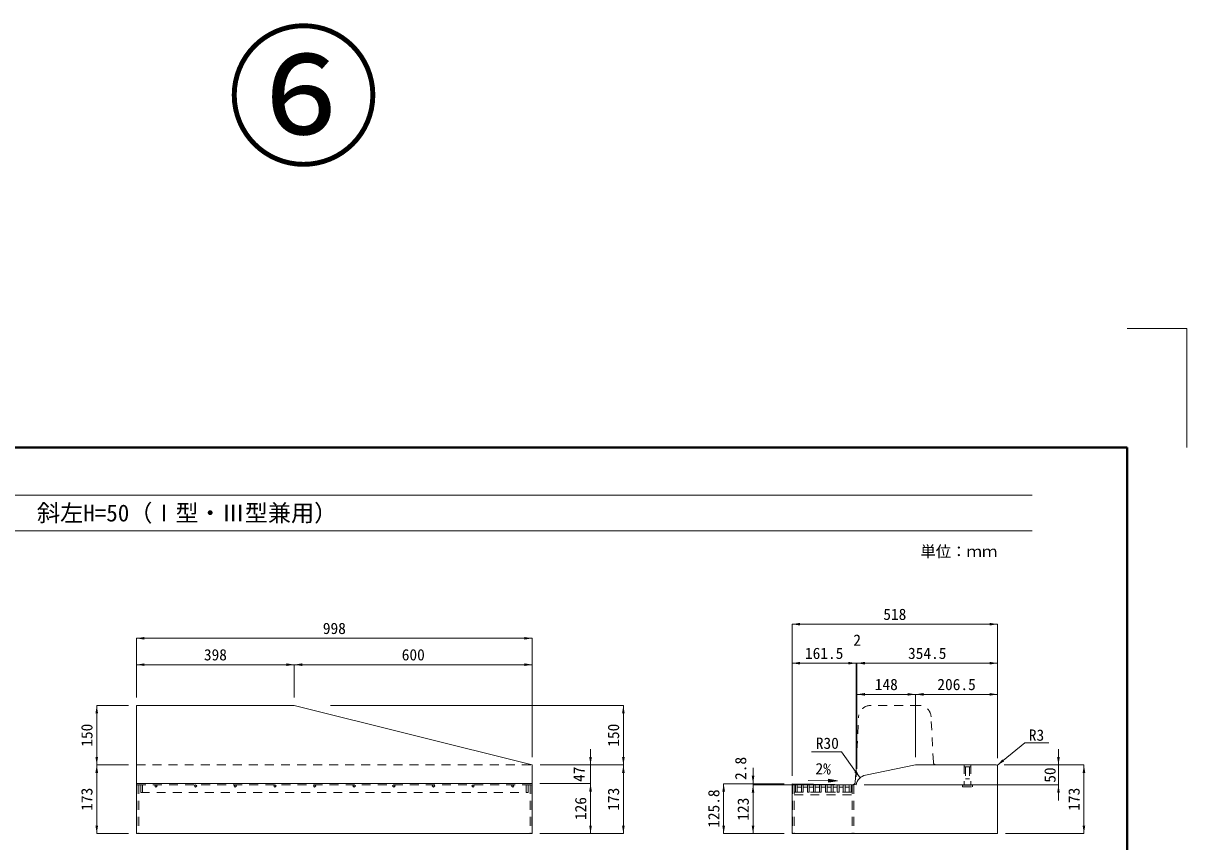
# Model space of a CAD drawing. Units: millimetres at full size. Extents: x 50430 to 75195, y 24892 to 47415.
# Drawn here: x 68297 to 71231, y 28828 to 30892 of the extents above; entities that cross this region are included whole.
import ezdxf
from ezdxf.enums import TextEntityAlignment as Align

# ---------------------------------------------------------------- set-up
doc = ezdxf.new("R2010")
doc.units = ezdxf.units.MM
doc.header["$LTSCALE"] = 30
doc.linetypes.add('USER1', pattern=[1.35, 0.75, -0.6])
for name, color, linetype, lineweight in [('0_2', 7, 'Continuous', 20), ('DEFPOINTS_3', 7, 'Continuous', 13), ('図枠', 7, 'Continuous', 5), ('寸法引出', 7, 'Continuous', 9), ('寸法線', 7, 'Continuous', 9), ('本体', 2, 'Continuous', 20), ('補助線', 8, 'Continuous', 13), ('ｲﾝｻｰﾄ', 3, 'USER1', 5), ('ｸﾞﾚｰﾁﾝｸﾞ', 7, 'Continuous', 5)]:
    doc.layers.add(name, color=color, linetype=linetype, lineweight=lineweight)
doc.styles.add('ＭＳ ゴシック', font='')
doc.styles.get('ＭＳ ゴシック').set_extended_font_data('MS Gothic')

# ---------------------------------------------------------------- blocks, each defined once
blk = doc.blocks.new('filled_arrow')
at = {"color": 0, "linetype": 'Continuous', "lineweight": -2}
blk.add_solid([(7.5, 1.25), (0, 0), (7.5, -1.25)], dxfattribs=at)

msp = doc.modelspace()

# ---------------------------------------------------------------- hatches: boundary and pattern name
at = {"layer": '寸法引出'}
msp.add_hatch(color=256, dxfattribs=at).paths.add_polyline_path([(70327.86, 28985.59), (70327.73, 28978.1), (70350.3, 28981.46)])

# ---------------------------------------------------------------- linework, layer by layer
at = {"layer": 'DEFPOINTS_3'}
for p in [(71081.22, 30122.03), (71231.22, 29822.03)]:
    msp.add_line(p, (71231.22, 30122.03), dxfattribs=at)
at = {"layer": '図枠', "lineweight": 40}
for p in [(66926.22, 29822.03), (71081.22, 27122.03)]:
    msp.add_line(p, (71081.22, 29822.03), dxfattribs=at)
at = {"layer": '図枠', "lineweight": 13}
for p, q in [((67166.22, 29702.03), (70841.22, 29702.03)), ((67166.22, 29612.03), (70841.22, 29612.03))]:
    msp.add_line(p, q, dxfattribs=at)
at = {"layer": '寸法引出'}
msp.add_line((70350.3, 28981.46), (70276.28, 28982.74), dxfattribs=at)
at = {"layer": '寸法引出', "lineweight": 13}
msp.add_lwpolyline([(70327.86, 28985.59), (70327.73, 28978.1), (70350.3, 28981.46)], close=True, dxfattribs=at)
at = {"layer": '寸法線'}
for p, q in [((70753.98, 29376.51), (70235.98, 29376.51)), ((70235.98, 28994.33), (70235.98, 29376.51)), ((70753.98, 29038.52), (70753.98, 29376.51)), ((68582.47, 29340.98), (69580.47, 29340.98)), ((68582.47, 29191.52), (68582.47, 29340.98)), ((69580.47, 29041.52), (69580.47, 29340.98)), ((68582.47, 29274.47), (68980.47, 29274.47)), ((68582.47, 29191.52), (68582.47, 29274.47)), ((68980.47, 29274.47), (69580.47, 29274.47)), ((68980.47, 29191.52), (68980.47, 29274.47)), ((68980.47, 29191.52), (68980.47, 29274.47)), ((69580.47, 29041.52), (69580.47, 29274.47)), ((70397.55, 29278.18), (70235.98, 29278.18)), ((70235.98, 28994.33), (70235.98, 29278.18)), ((70439.48, 29278.18), (70357.55, 29278.18)), ((70397.55, 28991.52), (70397.55, 29278.18)), ((70397.55, 28991.52), (70397.55, 29278.18)), ((70399.48, 29011.52), (70399.48, 29278.18)), ((70753.98, 29278.18), (70399.48, 29278.18)), ((70399.48, 29011.52), (70399.48, 29278.18)), ((70753.98, 29038.52), (70753.98, 29278.18)), ((70547.48, 29199.58), (70399.48, 29199.58)), ((70399.48, 29011.52), (70399.48, 29199.58)), ((70753.98, 29199.58), (70547.48, 29199.58)), ((70547.48, 29041.52), (70547.48, 29199.58)), ((70547.48, 29041.52), (70547.48, 29199.58)), ((70753.98, 29038.52), (70753.98, 29199.58)), ((68482.16, 29171.52), (68482.16, 29021.52)), ((68562.47, 29171.52), (68482.16, 29171.52)), ((69071.52, 29171.52), (69810.36, 29171.52)), ((69810.36, 29021.52), (69810.36, 29171.52)), ((69727.54, 28934.51), (69727.54, 29061.52)), ((70907.72, 29061.52), (70907.72, 28931.52)), ((68482.16, 29021.52), (68482.16, 28848.51)), ((68562.47, 29021.52), (68482.16, 29021.52)), ((68562.47, 29021.52), (68482.16, 29021.52)), ((69600.47, 29021.52), (69810.36, 29021.52)), ((69600.47, 29021.52), (69810.36, 29021.52)), ((69600.47, 29021.52), (69727.54, 29021.52)), ((69810.36, 28848.51), (69810.36, 29021.52)), ((70770.98, 29021.52), (70971.93, 29021.52)), ((70770.98, 29021.52), (70907.72, 29021.52)), ((70971.93, 29021.52), (70971.93, 28848.52)), ((70137.42, 29014.33), (70137.42, 28931.52)), ((69599.47, 28974.51), (69727.54, 28974.51)), ((69599.47, 28974.51), (69727.54, 28974.51)), ((69727.54, 28848.51), (69727.54, 28974.51)), ((70063.32, 28974.33), (70063.32, 28848.52)), ((70215.98, 28974.33), (70063.32, 28974.33)), ((70215.98, 28974.33), (70137.42, 28974.33)), ((70137.42, 28971.52), (70137.42, 28848.52)), ((70377.55, 28971.52), (70137.42, 28971.52)), ((70377.55, 28971.52), (70137.42, 28971.52)), ((70417.55, 28971.52), (70907.72, 28971.52)), ((68562.47, 28848.51), (68482.16, 28848.51)), ((69599.47, 28848.51), (69727.54, 28848.51)), ((69599.47, 28848.51), (69810.36, 28848.51)), ((70215.98, 28848.52), (70063.32, 28848.52)), ((70215.98, 28848.52), (70137.42, 28848.52)), ((70773.98, 28848.52), (70971.93, 28848.52))]:
    msp.add_line(p, q, dxfattribs=at)
for points in [[(70407.2, 28988.94), (70395.62, 29005.24), (70360.73, 29054.4), (70285.21, 29054.4)], [(70752.94, 29020.45), (70768.42, 29033.1), (70822.53, 29077.33), (70883.11, 29077.33)]]:
    msp.add_lwpolyline(points, dxfattribs=at)
at = {"layer": '本体'}
for p, q in [((68582.47, 29171.52), (68980.47, 29171.52)), ((68582.47, 29171.52), (68582.47, 28848.51)), ((68980.47, 29171.52), (69580.47, 29021.52)), ((69580.47, 29021.52), (69580.47, 28848.51)), ((70421.17, 28995.92), (70547.48, 29021.52)), ((70547.48, 29021.52), (70750.98, 29021.52)), ((70753.98, 29018.52), (70753.98, 28848.52)), ((68582.47, 28974.51), (69580.47, 28974.51)), ((70235.98, 28848.52), (70235.98, 28974.33)), ((70397.55, 28971.52), (70235.98, 28974.33)), ((68582.46, 28848.51), (69580.47, 28848.51)), ((70235.98, 28848.52), (70753.98, 28848.52))]:
    msp.add_line(p, q, dxfattribs=at)
at = {"layer": '本体', "linetype": 'USER1', "lineweight": 9}
for p, q in [((70556.45, 29171.52), (70433.52, 29171.52)), ((70395.32, 28978.33), (70403.56, 29143.16)), ((70592.15, 29028.17), (70586.41, 29143.02)), ((68582.47, 29021.52), (69580.47, 29021.52))]:
    msp.add_line(p, q, dxfattribs=at)
for centre, start, end in [((70433.52, 29141.52), 90, 177.1376), ((70556.45, 29141.52), 2.86242, 90)]:
    msp.add_arc(centre, 30, start, end, dxfattribs=at)
at = {"layer": '本体', "linetype": 'USER1'}
for centre, start, end in [((70599.14, 29028.52), 182.86194, 270), ((70388.33, 28978.68), 269.00482, 357.1373)]:
    msp.add_arc(centre, 7, start, end, dxfattribs=at)
at = {"layer": '本体'}
for centre, radius, start, end in [((70750.98, 29018.52), 3, 0, 90), ((70427.13, 28966.51), 30, 101.45869, 170.39612)]:
    msp.add_arc(centre, radius, start, end, dxfattribs=at)
at = {"layer": 'ｲﾝｻｰﾄ'}
for p, q in [((70667.71, 29021.52), (70689.21, 29021.52)), ((70670.21, 29021.52), (70670.21, 28970.52)), ((70686.71, 29021.52), (70686.71, 28970.52)), ((70670.21, 29016.52), (70686.71, 29016.52)), ((70673.21, 29016.52), (70673.21, 28986.52)), ((70683.71, 29016.52), (70683.71, 28986.52)), ((70665.71, 28970.52), (70665.71, 28966.52)), ((70665.71, 28970.52), (70691.21, 28970.52)), ((70665.71, 28966.52), (70691.21, 28966.52)), ((70673.21, 28986.52), (70683.71, 28986.52)), ((70691.21, 28970.52), (70691.21, 28966.52))]:
    msp.add_line(p, q, dxfattribs=at)
at = {"layer": 'ｸﾞﾚｰﾁﾝｸﾞ', "linetype": 'USER1', "lineweight": 9}
for p, q in [((68583.47, 28971.46), (69579.47, 28971.46)), ((68583.47, 28971.46), (68583.47, 28848.51)), ((68587.97, 28971.46), (68587.97, 28848.51)), ((68592.97, 28971.46), (68592.97, 28952.47)), ((68592.97, 28971.46), (68592.97, 28952.47)), ((68597.46, 28971.46), (68597.46, 28952.47)), ((69565.46, 28971.46), (69565.46, 28952.47)), ((69569.96, 28971.46), (69569.96, 28952.47)), ((69569.96, 28971.46), (69569.96, 28952.47)), ((69574.97, 28971.46), (69574.97, 28848.51)), ((69579.47, 28971.46), (69579.47, 28848.51)), ((70236.98, 28971.52), (70236.98, 28848.52)), ((70236.98, 28971.52), (70391.98, 28971.52)), ((70241.48, 28971.52), (70241.48, 28848.52)), ((70244.48, 28952.52), (70244.48, 28971.52)), ((70248.98, 28952.52), (70248.98, 28971.52)), ((70259.54, 28965.52), (70248.98, 28965.52)), ((70259.54, 28952.52), (70259.54, 28971.52)), ((70264.04, 28952.52), (70264.04, 28971.52)), ((70274.64, 28965.52), (70264.04, 28965.52)), ((70274.59, 28952.52), (70274.59, 28971.52)), ((70279.09, 28952.52), (70279.09, 28971.52)), ((70289.69, 28965.52), (70279.09, 28965.52)), ((70289.65, 28952.52), (70289.65, 28971.52)), ((70294.15, 28952.52), (70294.15, 28971.52)), ((70304.75, 28965.52), (70294.15, 28965.52)), ((70304.7, 28952.52), (70304.7, 28971.52)), ((70309.2, 28952.52), (70309.2, 28971.52)), ((70319.81, 28965.52), (70309.2, 28965.52)), ((70319.76, 28952.52), (70319.76, 28971.52)), ((70324.26, 28952.52), (70324.26, 28971.52)), ((70334.86, 28965.52), (70324.26, 28965.52)), ((70334.82, 28952.52), (70334.82, 28971.52)), ((70339.32, 28952.52), (70339.32, 28971.52)), ((70349.92, 28965.52), (70339.32, 28965.52)), ((70349.87, 28952.52), (70349.87, 28971.52)), ((70354.37, 28952.52), (70354.37, 28971.52)), ((70364.97, 28965.52), (70354.37, 28965.52)), ((70364.93, 28952.52), (70364.93, 28971.52)), ((70369.43, 28952.52), (70369.43, 28971.52)), ((70380.03, 28965.52), (70369.43, 28965.52)), ((70379.98, 28952.52), (70379.98, 28971.52)), ((70384.48, 28952.52), (70384.48, 28971.52)), ((70387.48, 28971.52), (70387.48, 28848.52)), ((70391.98, 28971.52), (70391.98, 28848.52)), ((68592.97, 28952.47), (69569.96, 28952.47)), ((70241.48, 28952.52), (70387.48, 28952.52)), ((70241.48, 28946.52), (70387.48, 28946.52)), ((70248.98, 28952.52), (70244.48, 28952.52)), ((70264.04, 28952.52), (70259.54, 28952.52)), ((70279.09, 28952.52), (70274.59, 28952.52)), ((70294.15, 28952.52), (70289.65, 28952.52)), ((70309.2, 28952.52), (70304.7, 28952.52)), ((70324.26, 28952.52), (70319.76, 28952.52)), ((70339.32, 28952.52), (70334.82, 28952.52)), ((70354.37, 28952.52), (70349.87, 28952.52)), ((70369.43, 28952.52), (70364.93, 28952.52)), ((70384.48, 28952.52), (70379.98, 28952.52))]:
    msp.add_line(p, q, dxfattribs=at)
for points in [[(68631.46, 28971.46), (68634.46, 28968.46), (68631.46, 28965.46), (68628.47, 28968.46)], [(68731.46, 28971.46), (68734.46, 28968.46), (68731.46, 28965.46), (68728.46, 28968.46)], [(68831.46, 28971.46), (68834.46, 28968.46), (68831.46, 28965.46), (68828.46, 28968.46)], [(68931.46, 28971.46), (68934.46, 28968.46), (68931.46, 28965.46), (68928.46, 28968.46)], [(69031.46, 28971.46), (69034.46, 28968.46), (69031.46, 28965.46), (69028.46, 28968.46)], [(69131.46, 28971.46), (69134.46, 28968.46), (69131.46, 28965.46), (69128.46, 28968.46)], [(69231.46, 28971.46), (69234.46, 28968.46), (69231.46, 28965.46), (69228.46, 28968.46)], [(69331.46, 28971.46), (69334.46, 28968.46), (69331.46, 28965.46), (69328.46, 28968.46)], [(69431.46, 28971.46), (69434.46, 28968.46), (69431.46, 28965.46), (69428.46, 28968.46)], [(69531.46, 28971.46), (69534.46, 28968.46), (69531.46, 28965.46), (69528.46, 28968.46)]]:
    msp.add_lwpolyline(points, close=True, dxfattribs=at)

# ---------------------------------------------------------------- block references
at = {"layer": '寸法線', "xscale": 2.67, "yscale": 2.67}
for p in [(70235.98, 29376.51), (68582.47, 29340.98), (68582.47, 29274.47), (68980.47, 29274.47), (70235.98, 29278.18), (70399.48, 29278.18), (70399.48, 29278.18), (70399.48, 29199.58), (70547.48, 29199.58)]:
    msp.add_blockref('filled_arrow', p, dxfattribs=at)
for p, rotation in [((70753.98, 29376.51), 180), ((69580.47, 29340.98), 180), ((68980.47, 29274.47), 180), ((69580.47, 29274.47), 180), ((70397.55, 29278.18), 180), ((70397.55, 29278.18), 180), ((70753.98, 29278.18), 180), ((70547.48, 29199.58), 180), ((70753.98, 29199.58), 180), ((68482.16, 29171.52), 270), ((69810.36, 29171.52), 270), ((68482.16, 29021.52), 90), ((68482.16, 29021.52), 270), ((69727.54, 29021.52), 90), ((69810.36, 29021.52), 90), ((69810.36, 29021.52), 270), ((70752.94, 29020.45), 39.3), ((70907.72, 29021.52), 90), ((70971.93, 29021.52), 270), ((70137.42, 28974.33), 90), ((70407.2, 28988.94), 125.4), ((69727.54, 28974.51), 270), ((69727.54, 28974.51), 270), ((70063.32, 28974.33), 270), ((70137.42, 28971.52), 270), ((70137.42, 28971.52), 270), ((70907.72, 28971.52), 270), ((68482.16, 28848.51), 90), ((69727.54, 28848.51), 90), ((69810.36, 28848.51), 90), ((70063.32, 28848.52), 90), ((70137.42, 28848.52), 90), ((70971.93, 28848.52), 90)]:
    msp.add_blockref('filled_arrow', p, dxfattribs=dict(at, rotation=rotation))

# ---------------------------------------------------------------- texts
at = {"layer": '0_2', "style": 'ＭＳ ゴシック'}
for s, p in [('R3', (70852.34, 29096.78)), ('R30', (70324.78, 29076.33))]:
    msp.add_text(s, height=28.48, dxfattribs=at).set_placement(p, align=Align.MIDDLE_CENTER)
msp.add_text('2%', height=28.48, rotation=359, dxfattribs=at).set_placement((70314.3, 29011.95), align=Align.MIDDLE_CENTER)
at = {"layer": '図枠', "style": 'ＭＳ ゴシック'}
msp.add_text('\u3000ＩＢＣ排水側溝 上部桝 セミフラットＢ\u3000斜左H=50（Ⅰ型・Ⅲ型兼用）', height=42.72, dxfattribs=at).set_placement((67166.22, 29657.03), align=Align.MIDDLE_LEFT)
msp.add_text('単位：ｍｍ', height=28.48, dxfattribs=at).set_placement((70656.51, 29560.03), align=Align.MIDDLE_CENTER)
at = {"layer": '寸法線', "style": 'ＭＳ ゴシック'}
for s, p in [('518', (70494.98, 29401.51)), ('998', (69081.47, 29365.98)), ('2', (70400.01, 29336.42)), ('161.5', (70316.77, 29303.18)), ('354.5', (70576.73, 29303.18)), ('398', (68781.47, 29299.47)), ('600', (69280.47, 29299.47)), ('148', (70473.48, 29224.58)), ('206.5', (70650.73, 29224.58))]:
    msp.add_text(s, height=28.48, dxfattribs=at).set_placement(p, align=Align.MIDDLE_CENTER)
for s, p in [('150', (68457.16, 29096.52)), ('150', (69785.36, 29096.52)), ('2.8', (70106.17, 29012.81)), ('47', (69698.45, 28998.02)), ('50', (70886.28, 28996.06)), ('173', (68457.16, 28935.02)), ('126', (69702.54, 28911.51)), ('173', (69785.36, 28935.02)), ('125.8', (70038.32, 28911.42)), ('123', (70112.42, 28910.02)), ('173', (70946.93, 28935.02))]:
    msp.add_text(s, height=28.48, rotation=90, dxfattribs=at).set_placement(p, align=Align.MIDDLE_CENTER)
at = {"layer": '補助線', "color": 1, "style": 'ＭＳ ゴシック'}
msp.add_text('⑥', height=284.8, dxfattribs=at).set_placement((69003.72, 30478.1), align=Align.BOTTOM_CENTER)

doc.saveas('drawing.dxf')
